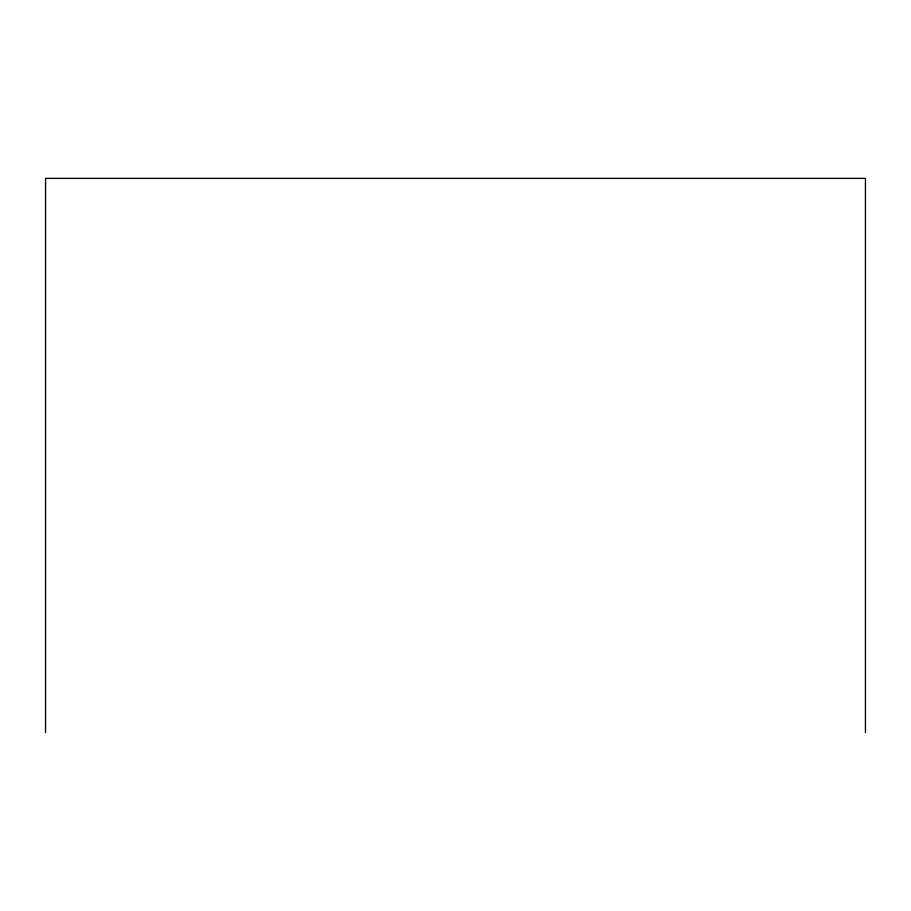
<?xml version="1.0" encoding="UTF-8"?>
<svg xmlns="http://www.w3.org/2000/svg" width="911" height="911" viewBox="0 0 911 911"><rect width="100%" height="100%" fill="white"/><g stroke="black" fill="none" stroke-linecap="round" stroke-linejoin="round"><path stroke-width="1.37" d="M865.45 732.638L865.45 178.362L45.55 178.362L45.55 732.638"/></g></svg>
